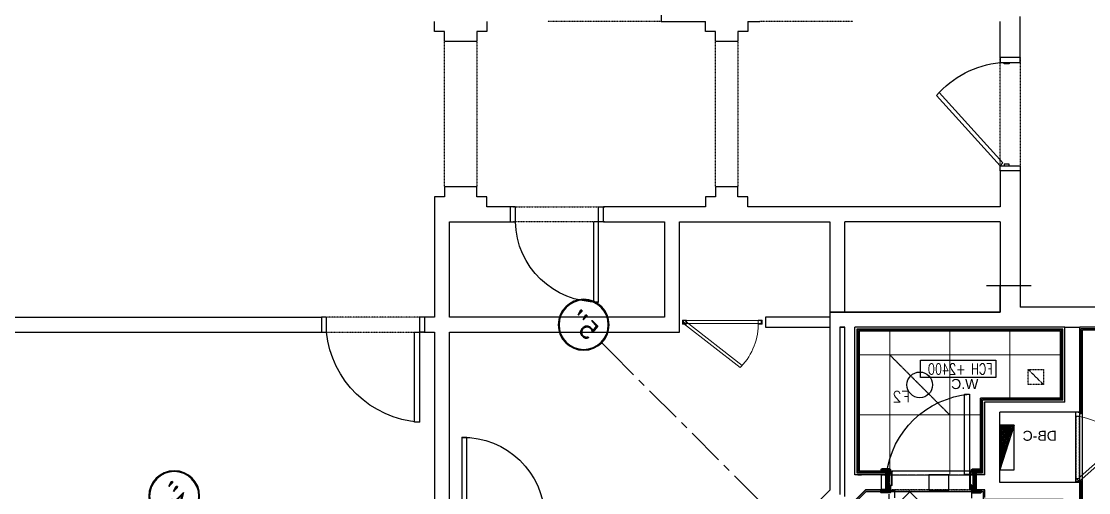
# Model space of a CAD drawing. Header units: millimetres. Extents: x 186805 to 449048, y 2167 to 51540.
# Drawn here: x 240121 to 250778, y 18431 to 23132 of the extents above; entities that cross this region are included whole.
import ezdxf
from ezdxf.enums import TextEntityAlignment as Align

# ---------------------------------------------------------------- set-up
doc = ezdxf.new("R2010")
doc.units = ezdxf.units.MM
for name, pattern in [('BA$0$DASHED', [0.75, 0.5, -0.25]), ('BC$0$DASHED', [0.75, 0.5, -0.25]), ('BC$0$XR-BAS2-BLOCK-B$1$CENTER', [2, 1.25, -0.25, 0.25, -0.25]), ('CENTER', [2, 1.25, -0.25, 0.25, -0.25]), ('DASHED', [0.75, 0.5, -0.25]), ('HIDDEN2', [0.1875, 0.125, -0.0625]), ('TYPICAL.FLR HVAC DUCTING_xref(NID-R5-MO)$0$TYPICAL FLR.-HVAC_xref$0$HIDDEN', [0.375, 0.25, -0.125])]:
    doc.linetypes.add(name, pattern=pattern)
doc.layers.get('0').update_dxf_attribs({"linetype": 'CONTINUOUS'})
for name, color, linetype, lineweight in [('0-60x60-C', 3, 'CONTINUOUS', 13), ('1', 130, 'CONTINUOUS', 40), ('A-Door shower', 3, 'CONTINUOUS', 9), ('BA$0$0-door shower', 4, 'CONTINUOUS', 5), ('wall', 4, 'CONTINUOUS', 25)]:
    doc.layers.add(name, color=color, linetype=linetype, lineweight=lineweight)
for name, color, linetype in [('0TG-grid', 9, 'CENTER'), ('0TG-text', 4, 'CONTINUOUS'), ('A-ABOV', 1, 'HIDDEN2'), ('A-ABOVE DOOR', 1, 'HIDDEN2'), ('a-door', 4, 'CONTINUOUS'), ('a-hatch shaft', 7, 'CONTINUOUS'), ('a-wall', 140, 'CONTINUOUS'), ('BC$0$SHORE-AXE$0$A-SYMBOLS', 55, 'CONTINUOUS'), ('BC-TILES', 2, 'CONTINUOUS'), ('Carcass', 77, 'DASHED'), ('dimension', 7, 'CONTINUOUS'), ('DOOR', 3, 'CONTINUOUS'), ('E-ARMATUR', 2, 'CONTINUOUS'), ('E-POWER', 5, 'CONTINUOUS'), ('MEP', 16, 'CONTINUOUS'), ('SHADOW LINE', 151, 'CONTINUOUS'), ('TEXT', 3, 'CONTINUOUS')]:
    doc.layers.add(name, color=color, linetype=linetype)
doc.layers.add('D-ACC-150MM THICK', color=7, linetype='CONTINUOUS', true_color=0x309d2a)
doc.styles.add('BC$0$SHORE-AXE$0$ROMAND', font='ROMAND')
doc.styles.add('BW.B$0$SAS', font='sanss___.ttf')
doc.styles.add('ROMANS_075', font='romans.shx', dxfattribs={"width": 0.75})

# ---------------------------------------------------------------- blocks, each defined once
blk = doc.blocks.new('A$C7C4A1575')
at = {"layer": 'A-ABOV', "color": 8}
for p, q in [((13849, 30050), (13849, 28600)), ((14169, 28600), (14169, 30050))]:
    blk.add_line(p, q, dxfattribs=at)
at = {"layer": 'A-ABOVE DOOR', "color": 8}
for p, q in [((19141, 33075), (18211, 33075)), ((20151, 33000), (20151, 32300)), ((20191, 33000), (20191, 32300)), ((20191, 33000), (20191, 32300)), ((18211, 32925), (19141, 32925)), ((12619, 31500), (13649, 31500)), ((13649, 31350), (12619, 31350)), ((15447, 30400), (14535, 30400)), ((14535, 30250), (15447, 30250)), ((13848, 30050), (13848, 28600)), ((14169, 28600), (14169, 30050)), ((16555, 30050), (16555, 28600)), ((16775, 28600), (16775, 30050)), ((19395, 29890), (19395, 28760)), ((19595, 28760), (19595, 29890)), ((16010, 28400), (14880, 28400)), ((17925, 28400), (16995, 28400))]:
    blk.add_line(p, q, dxfattribs=at)
at = {"layer": 'a-door', "color": 8}
blk.add_line((15386, 30250), (15436, 30250), dxfattribs=at)
for points in [[(14019, 33350), (14069, 33350), (14069, 32550), (14019, 32550), (14019, 33500)], [(18211, 32920), (18261, 32920), (18261, 33070), (18211, 33070)], [(19141, 32920), (19041, 32920), (19041, 32120), (19091, 32120), (19091, 33070)], [(19091, 33070), (19141, 33070)], [(13599, 32400), (13549, 32400), (13549, 31500), (13599, 31500)], [(13649, 31350), (13599, 31350), (13599, 32400)], [(12619, 31500), (12669, 31500), (12669, 31350), (12619, 31350)], [(13649, 31500), (13599, 31500)], [(15386, 30400), (15336, 30400), (15336, 31200), (15386, 31200), (15386, 30250)], [(14506, 30400), (14556, 30400), (14556, 30250), (14506, 30250)], [(15436, 30400), (15386, 30400)]]:
    blk.add_lwpolyline(points, dxfattribs=at)
at = {"layer": 'a-door', "color": 8, "lineweight": -3}
for points in [[(19395, 29840), (19423, 29812), (18787, 29110), (18759, 29139)], [(19595, 29840), (19595, 29890), (19395, 29890), (19395, 29840)], [(19485, 29840), (19485, 29825), (19435, 29825), (19435, 29840)], [(19595, 28810), (19595, 28760), (19395, 28760), (19395, 28810)], [(19485, 28810), (19485, 28825), (19435, 28825), (19435, 28810)]]:
    blk.add_lwpolyline(points, close=True, dxfattribs=at)
at = {"layer": 'a-door', "color": 8}
for centre, radius, start, end in [((14032, 33367), 817, 269.0608, 358.8304), ((19167, 33030), 913, 186.8928, 265.216), ((13673, 31392), 1011, 94.2496, 173.872), ((15373, 30383), 817, 89.0608, 178.8304)]:
    blk.add_arc(centre, radius, start, end, dxfattribs=at)
at = {"layer": 'a-door', "color": 8, "lineweight": -3}
blk.add_arc((19491, 29776), 970, 221.0303, 264.3505, dxfattribs=at)
at = {"layer": 'A-Door shower', "color": 8}
for points in [[(16821, 31832), (16800, 31853), (16235, 31415), (16256, 31394)], [(16265, 31380), (16265, 31420), (16225, 31420), (16225, 31380)], [(16981, 31385), (16981, 31415), (16235, 31415), (16235, 31385)], [(17011, 31385), (17011, 31415), (16265, 31415), (16265, 31385)], [(17021, 31380), (17021, 31420), (16981, 31420), (16981, 31380)]]:
    blk.add_lwpolyline(points, close=True, dxfattribs=at)
blk.add_arc((16361, 31415), 620, 358.6141, 43.6141, dxfattribs=at)
at = {"layer": 'a-wall', "color": 8}
for p, q in [((16196, 34577), (17695, 33078)), ((18051, 33075), (16761, 34365)), ((13749, 31500), (13749, 33750)), ((20191, 33455), (20191, 33000)), ((13899, 33350), (13899, 31500)), ((19241, 33150), (19241, 33075)), ((17695, 31450), (17695, 33078)), ((17795, 31450), (17795, 33119)), ((17845, 33140), (17845, 31450)), ((18211, 33075), (18051, 33075)), ((18211, 33075), (18211, 32925)), ((19241, 33075), (19141, 33075)), ((19141, 33075), (19141, 32925)), ((19391, 33000), (19391, 32300)), ((20191, 33000), (19391, 33000)), ((17945, 32925), (17945, 31450)), ((18211, 32925), (17945, 32925)), ((19241, 32925), (19141, 32925)), ((19241, 32925), (19241, 32200)), ((20191, 32300), (19391, 32300)), ((20191, 32300), (20191, 31450)), ((20041, 32200), (19241, 32200)), ((20041, 32200), (20041, 31450)), ((9090, 31500), (12619, 31500)), ((12619, 31350), (12619, 31500)), ((13649, 31500), (13749, 31500)), ((13649, 31350), (13649, 31500)), ((13899, 31500), (16195, 31500)), ((16195, 31500), (16195, 30400)), ((17051, 31350), (17051, 31450)), ((17051, 31450), (17695, 31450)), ((17845, 31450), (17795, 31450)), ((20041, 31450), (17945, 31450)), ((20413, 31450), (20191, 31450)), ((9150, 31350), (12619, 31350)), ((13749, 31350), (13649, 31350)), ((13749, 30150), (13749, 31350)), ((13899, 31350), (13899, 30400)), ((16045, 31350), (13899, 31350)), ((16045, 30400), (16045, 31350)), ((17695, 31350), (17051, 31350)), ((17695, 30400), (17695, 31350)), ((17844, 31300), (17844, 30400)), ((19395, 31300), (17844, 31300)), ((19395, 30400), (19395, 31300)), ((20413, 31250), (19595, 31250)), ((19595, 29890), (19595, 31250)), ((13899, 30400), (14505, 30400)), ((14505, 30400), (14505, 30250)), ((15436, 30400), (16045, 30400)), ((15436, 30400), (15436, 30250)), ((16195, 30400), (17695, 30400)), ((19395, 30400), (17844, 30400)), ((14505, 30250), (14269, 30250)), ((14269, 30250), (14269, 30150)), ((16455, 30250), (15436, 30250)), ((16455, 30150), (16455, 30250)), ((19395, 30250), (16875, 30250)), ((16875, 30250), (16875, 30150)), ((19395, 29890), (19395, 30250)), ((13849, 30150), (13749, 30150)), ((13849, 30050), (13849, 30150)), ((14269, 30150), (14169, 30150)), ((14169, 30150), (14169, 30050)), ((16555, 30150), (16455, 30150)), ((16555, 30050), (16555, 30150)), ((16875, 30150), (16775, 30150)), ((16775, 30150), (16775, 30050)), ((14169, 30050), (13849, 30050)), ((16775, 30050), (16555, 30050)), ((19595, 29890), (19395, 29890)), ((19395, 28760), (19395, 28400)), ((19595, 28760), (19395, 28760)), ((19595, 28760), (19595, 28350)), ((14169, 28600), (13849, 28600)), ((13849, 28600), (13849, 28500)), ((14169, 28500), (14169, 28600)), ((16775, 28600), (16555, 28600)), ((16555, 28600), (16555, 28500)), ((16775, 28500), (16775, 28600)), ((19595, 28660), (19595, 28660)), ((13849, 28500), (13749, 28500)), ((13749, 28500), (13749, 28400)), ((14269, 28500), (14169, 28500)), ((14269, 28400), (14269, 28500)), ((16555, 28500), (16455, 28500)), ((16455, 28500), (16455, 28400)), ((16875, 28500), (16775, 28500)), ((16875, 28400), (16875, 28500)), ((16010, 28100), (16010, 28400)), ((16010, 28400), (16455, 28400)), ((16875, 28400), (16995, 28400))]:
    blk.add_line(p, q, dxfattribs=at)
blk = doc.blocks.new('A$C32DD6ECA')
at = {"layer": '0-60x60-C', "color": 16, "xscale": 0.04183124983683228, "yscale": 0.04183124983683228, "zscale": 0.04183124983683228, "rotation": 180}
blk.add_blockref('A$C7C4A1575', (4397.08, 2202.64), dxfattribs=at)
blk = doc.blocks.new('BC$0$SHORE-AXE$0$A-SYM18')
at = {"color": 0, "linetype": 'ByBlock'}
blk.add_line((0, 266), (0, 0), dxfattribs=at)
for radius in [508, 500, 492]:
    blk.add_circle((0, 774), radius, dxfattribs=at)
at = {"color": 0, "linetype": 'ByBlock', "style": 'BC$0$SHORE-AXE$0$ROMAND'}
blk.add_attdef('AXE_NUMBER', text='', height=360, dxfattribs=at).set_placement((0, 774), align=Align.MIDDLE)
blk = doc.blocks.new('f44')
at = {"layer": 'E-ARMATUR', "color": 16}
blk.add_circle((0, 0), 128, dxfattribs=at)
blk = doc.blocks.new('PANO')
at = {"layer": 'E-POWER'}
h = blk.add_hatch(dxfattribs=at)
h.set_pattern_fill('ANSI37', color=256, scale=100, angle=90, style=0)
h.set_pattern_definition([(315, (172775.662, 383044.559), (8.83883476, 8.83883476), []), (45, (172775.662, 383044.559), (-8.83883476, 8.83883476), [])])
h.paths.add_polyline_path([(222, -144), (222, -73), (4, -73)])
h.paths.add_polyline_path([(222, -73), (222, 0), (-223, 0), (4, -73)])
blk.add_line((222, -144), (-223, 0), dxfattribs=at)
blk.add_lwpolyline([(-223, 0), (-223, -144), (222, -144), (222, 0)], close=True, dxfattribs=at)
blk = doc.blocks.new('A$C35C014DB')
at = {"color": 9}
for p, q in [((8907.8, 16332.9), (8922.8, 16332.9)), ((8922.8, 15662.9), (8907.8, 15662.9))]:
    blk.add_line(p, q, dxfattribs=at)
for points in [[(8907.8, 16332.9), (8907.8, 17182.9), (7333.6, 17182.9)], [(7749.1, 8512.9), (8983.6, 7278.4), (8983.6, 3762.9), (11357, 3762.9), (15053.5, 7459.4), (14222.6, 8290.2), (14434.7, 8502.3), (13326.5, 9610.6), (13114.4, 9398.4), (12772.5, 9740.3), (12984.6, 9952.4), (12157.3, 10779.8), (11945.2, 10567.6), (11605.8, 10907), (11817.9, 11119.2), (9594.6, 13342.5), (9382.5, 13130.4), (8907.8, 13605), (8907.8, 15662.9)]]:
    blk.add_lwpolyline(points, dxfattribs=at)
blk.add_lwpolyline([(10619.9, 12571.7), (12331.1, 14282.9), (11056.1, 15557.9), (9887.8, 15557.9), (9887.8, 15482.9), (9087.8, 15482.9), (9087.8, 14103.8), (9241, 13950.6), (9382.5, 14092), (9863.3, 13611.2), (9721.9, 13469.8)], close=True, dxfattribs=at)
at = {"layer": '0-60x60-C', "color": 1}
for p, q in [((9620.7, 16477.9), (9620.7, 17167.9)), ((10220.7, 15721.7), (10220.7, 17167.9)), ((10820.7, 15721.7), (10820.7, 17167.9)), ((11138.6, 16921.7), (9102.8, 16921.7)), ((11138.6, 16321.7), (9902.8, 16321.7)), ((10857.8, 15721.7), (10007.8, 15721.7)), ((11103.6, 15721.7), (11138.6, 15721.7)), ((10629.2, 15565), (9136.4, 14072.2)), ((10617.7, 15557.9), (12111.9, 14063.7))]:
    blk.add_line(p, q, dxfattribs=at)
at = {"layer": '0TG-grid', "linetype": 'BC$0$XR-BAS2-BLOCK-B$1$CENTER', "ltscale": 300}
blk.add_line((4468.1, 7812.9), (13602.6, 16947.4), dxfattribs=at)
at = {"layer": '1', "color": 8}
for p, q in [((9909.8, 15777.6), (9909.8, 15754.6)), ((9997.8, 15779.6), (9911.8, 15779.6)), ((9914.8, 15773.1), (9914.8, 15757.1)), ((9990.8, 15775.1), (9916.8, 15775.1)), ((9990.8, 15757.1), (9990.8, 15775.1)), ((9992.8, 15775.1), (9990.8, 15775.1)), ((9990.8, 15775.1), (9990.8, 15735.1)), ((9994.8, 15735.1), (9994.8, 15773.1)), ((9999.8, 15757.1), (9999.8, 15777.6)), ((10815.8, 15757.1), (10815.8, 15777.6)), ((10817.8, 15779.6), (10903.8, 15779.6)), ((10820.8, 15735.1), (10820.8, 15773.1)), ((10822.8, 15775.1), (10824.8, 15775.1)), ((10824.8, 15757.1), (10824.8, 15775.1)), ((10824.8, 15775.1), (10898.8, 15775.1)), ((10824.8, 15775.1), (10824.8, 15735.1)), ((10900.8, 15773.1), (10900.8, 15757.1)), ((10905.8, 15777.6), (10905.8, 15754.6)), ((9909.8, 15754.6), (9985.8, 15754.6)), ((9914.8, 15757.1), (9924.8, 15757.1)), ((9924.8, 15757.1), (9924.8, 15760.1)), ((9924.8, 15760.1), (9980.8, 15760.1)), ((9957.8, 15754.6), (9975.8, 15754.6)), ((9957.8, 15572.6), (9957.8, 15754.6)), ((9975.8, 15754.6), (9975.8, 15572.6)), ((9975.8, 15736.6), (9985.8, 15736.6)), ((9980.8, 15760.1), (9980.8, 15757.1)), ((9980.8, 15757.1), (9990.8, 15757.1)), ((9990.8, 15757.1), (9985.8, 15757.1)), ((9985.8, 15757.1), (9985.8, 15722.1)), ((9985.8, 15590.6), (9985.8, 15736.6)), ((9985.8, 15717.1), (9985.8, 15650.1)), ((9990.8, 15733.1), (9990.8, 15757.1)), ((9990.8, 15735.1), (9994.8, 15735.1)), ((9994.8, 15733.1), (9990.8, 15733.1)), ((10013.8, 15757.1), (9994.8, 15757.1)), ((9994.8, 15757.1), (9994.8, 15733.1)), ((10015.8, 15622.1), (10015.8, 15755.1)), ((10799.8, 15622.1), (10799.8, 15755.1)), ((10801.8, 15757.1), (10820.8, 15757.1)), ((10820.8, 15757.1), (10820.8, 15733.1)), ((10824.8, 15735.1), (10820.8, 15735.1)), ((10820.8, 15733.1), (10824.8, 15733.1)), ((10834.8, 15757.1), (10824.8, 15757.1)), ((10824.8, 15733.1), (10824.8, 15757.1)), ((10824.8, 15757.1), (10829.8, 15757.1)), ((10829.8, 15757.1), (10829.8, 15722.1)), ((10905.8, 15754.6), (10829.8, 15754.6)), ((10839.8, 15736.6), (10829.8, 15736.6)), ((10829.8, 15590.6), (10829.8, 15736.6)), ((10829.8, 15717.1), (10829.8, 15650.1)), ((10890.8, 15760.1), (10834.8, 15760.1)), ((10834.8, 15760.1), (10834.8, 15757.1)), ((10857.8, 15754.6), (10839.8, 15754.6)), ((10839.8, 15754.6), (10839.8, 15572.6)), ((10857.8, 15572.6), (10857.8, 15754.6)), ((10890.8, 15757.1), (10890.8, 15760.1)), ((10900.8, 15757.1), (10890.8, 15757.1)), ((9908.8, 15549.6), (9908.8, 15572.6)), ((9914.8, 15554.1), (9914.8, 15570.1)), ((9914.8, 15570.1), (9924.8, 15570.1)), ((9924.8, 15570.1), (9924.8, 15567.1)), ((9924.8, 15567.1), (9980.8, 15567.1)), ((9975.8, 15572.6), (9957.8, 15572.6)), ((9975.8, 15590.6), (9985.8, 15590.6)), ((9980.8, 15567.1), (9980.8, 15570.1)), ((9980.8, 15570.1), (9990.8, 15570.1)), ((9985.8, 15645.1), (9985.8, 15650.1)), ((9985.8, 15645.1), (9985.8, 15610.1)), ((9985.8, 15605.1), (9985.8, 15570.1)), ((9985.8, 15570.1), (9990.8, 15570.1)), ((9990.8, 15570.1), (9990.8, 15594.1)), ((9990.8, 15594.1), (9994.8, 15594.1)), ((9990.8, 15592.1), (9994.8, 15592.1)), ((9990.8, 15552.1), (9990.8, 15592.1)), ((9990.8, 15570.1), (9990.8, 15552.1)), ((9994.8, 15594.1), (9994.8, 15570.1)), ((9994.8, 15592.1), (9994.8, 15554.1)), ((9994.8, 15570.1), (10000.8, 15570.1)), ((9998.8, 15570.1), (9998.8, 15549.6)), ((10002.8, 15572.1), (10002.8, 15618.1)), ((10004.8, 15620.1), (10006.6, 15620.1)), ((10006.6, 15621.1), (10006.6, 15623.1)), ((10008.7, 15623.1), (10006.6, 15623.1)), ((10006.6, 15620.1), (10006.6, 15621.1)), ((10008.7, 15622.1), (10008.7, 15623.1)), ((10008.7, 15620.1), (10008.7, 15622.1)), ((10008.7, 15620.1), (10013.8, 15620.1)), ((10807, 15620.1), (10801.8, 15620.1)), ((10807, 15622.1), (10807, 15623.1)), ((10807, 15623.1), (10809.1, 15623.1)), ((10807, 15620.1), (10807, 15622.1)), ((10809.1, 15621.1), (10809.1, 15623.1)), ((10809.1, 15620.1), (10809.1, 15621.1)), ((10810.8, 15620.1), (10809.1, 15620.1)), ((10812.8, 15572.1), (10812.8, 15618.1)), ((10820.8, 15570.1), (10814.8, 15570.1)), ((10816.8, 15570.1), (10816.8, 15549.6)), ((10824.8, 15594.1), (10820.8, 15594.1)), ((10820.8, 15594.1), (10820.8, 15570.1)), ((10824.8, 15592.1), (10820.8, 15592.1)), ((10820.8, 15592.1), (10820.8, 15554.1)), ((10824.8, 15570.1), (10824.8, 15594.1)), ((10824.8, 15552.1), (10824.8, 15592.1)), ((10829.8, 15570.1), (10824.8, 15570.1)), ((10834.8, 15570.1), (10824.8, 15570.1)), ((10824.8, 15570.1), (10824.8, 15552.1)), ((10829.8, 15645.1), (10829.8, 15650.1)), ((10829.8, 15645.1), (10829.8, 15610.1)), ((10829.8, 15605.1), (10829.8, 15570.1)), ((10839.8, 15590.6), (10829.8, 15590.6)), ((10834.8, 15567.1), (10834.8, 15570.1)), ((10890.8, 15567.1), (10834.8, 15567.1)), ((10839.8, 15572.6), (10857.8, 15572.6)), ((10890.8, 15570.1), (10890.8, 15567.1)), ((10900.8, 15570.1), (10890.8, 15570.1)), ((10900.8, 15554.1), (10900.8, 15570.1)), ((10906.8, 15549.6), (10906.8, 15572.6)), ((9996.8, 15547.6), (9910.8, 15547.6)), ((9990.8, 15552.1), (9916.8, 15552.1)), ((9992.8, 15552.1), (9990.8, 15552.1)), ((10818.8, 15547.6), (10904.8, 15547.6)), ((10822.8, 15552.1), (10824.8, 15552.1)), ((10824.8, 15552.1), (10898.8, 15552.1))]:
    blk.add_line(p, q, dxfattribs=at)
for centre, start, end in [((9911.8, 15777.6), 90, 180), ((9916.8, 15773.1), 90, 180), ((9992.8, 15773.1), 360, 90), ((9997.8, 15777.6), 360, 90), ((10817.8, 15777.6), 90, 180), ((10822.8, 15773.1), 90, 180), ((10898.8, 15773.1), 0, 90), ((10903.8, 15777.6), 0, 90), ((10013.8, 15755.1), 360, 90), ((10801.8, 15755.1), 90, 180), ((10000.8, 15572.1), 270, 360), ((10004.8, 15618.1), 90, 180), ((10013.8, 15622.1), 270, 360), ((10801.8, 15622.1), 180, 270), ((10810.8, 15618.1), 0, 90), ((10814.8, 15572.1), 180, 270), ((9910.8, 15549.6), 180, 270), ((9916.8, 15554.1), 180, 270), ((9992.8, 15554.1), 270, 360), ((9996.8, 15549.6), 270, 360), ((10818.8, 15549.6), 180, 270), ((10822.8, 15554.1), 180, 270), ((10898.8, 15554.1), 270, 0), ((10904.8, 15549.6), 270, 0)]:
    blk.add_arc(centre, 2, start, end, dxfattribs=at)
at = {"layer": 'A-ABOVE DOOR'}
for p, q in [((8922.8, 15647.9), (8922.8, 16347.9)), ((8922.8, 15647.9), (8922.8, 16347.9)), ((8962.8, 15647.9), (8962.8, 16347.9)), ((10902.8, 15722.9), (9972.8, 15722.9)), ((9972.8, 15572.9), (10902.8, 15572.9))]:
    blk.add_line(p, q, dxfattribs=at)
at = {"layer": 'a-door', "lineweight": -3}
for p, q in [((8939.1, 16347.9), (8922.8, 16347.9)), ((8922.8, 15983.6), (8922.8, 15996.6))]:
    blk.add_line(p, q, dxfattribs=at)
at = {"layer": 'a-hatch shaft', "color": 140}
for p, q in [((9718.6, 17347.9), (9718.6, 17608.3)), ((11418.6, 17347.9), (9718.6, 17347.9))]:
    blk.add_line(p, q, dxfattribs=at)
at = {"layer": 'BA$0$0-door shower'}
for points in [[(8962.8, 16347.9), (8922.8, 16347.9), (8922.8, 16307.9), (8962.8, 16307.9)], [(8962.8, 16347.9), (8922.8, 16347.9), (8922.8, 16307.9), (8962.8, 16307.9)], [(8510.6, 16066.9), (8489.4, 16045.7), (8927.8, 15657.9), (8949.1, 15679.2)], [(8962.8, 15687.9), (8922.8, 15687.9), (8922.8, 15647.9), (8962.8, 15647.9)], [(8962.8, 15687.9), (8922.8, 15687.9), (8922.8, 15647.9), (8962.8, 15647.9)]]:
    blk.add_lwpolyline(points, close=True, dxfattribs=at)
at = {"layer": 'BA$0$0-door shower', "linetype": 'BA$0$DASHED', "ltscale": 0.1}
blk.add_lwpolyline([(8957.8, 16307.3), (8927.8, 16307.3), (8927.8, 15657.9), (8957.8, 15657.9)], close=True, dxfattribs=at)
at = {"layer": 'BA$0$0-door shower'}
blk.add_arc((9048.1, 15605.6), 709.6, 98.52751, 140.56326, dxfattribs=at)
at = {"layer": 'BC-TILES', "color": 71}
for p, q in [((9092.8, 16467.9), (9092.8, 17177.9)), ((9092.8, 17177.9), (11148.6, 17177.9)), ((11148.6, 17177.9), (11148.6, 15742.9)), ((9092.8, 16467.9), (9892.8, 16467.9)), ((9892.8, 15742.9), (9892.8, 16467.9)), ((9959, 15742.7), (9892.8, 15742.9)), ((11148.6, 15742.9), (10857.8, 15742.9))]:
    blk.add_line(p, q, dxfattribs=at)
at = {"layer": 'BC-TILES'}
for p, q in [((9102.8, 16477.9), (9102.8, 17167.9)), ((9102.8, 17167.9), (11138.6, 17167.9)), ((11138.6, 17167.9), (11138.6, 15752.9)), ((9102.8, 16477.9), (9902.8, 16477.9)), ((9902.8, 15752.9), (9902.8, 16477.9)), ((11138.6, 15752.9), (10857.8, 15752.9))]:
    blk.add_line(p, q, dxfattribs=at)
at = {"layer": 'Carcass', "color": 2}
blk.add_line((10820.7, 16921.7), (10220.7, 16321.7), dxfattribs=at)
at = {"layer": 'D-ACC-150MM THICK'}
blk.add_line((9072.8, 17197.9), (8922.8, 17197.9), dxfattribs=at)
at = {"layer": 'dimension'}
blk.add_line((9902.8, 15752.9), (9957.8, 15752.9), dxfattribs=at)
at = {"layer": 'DOOR', "color": 8, "linetype": 'BC$0$DASHED', "ltscale": 150}
for p, q in [((10774.2, 15570.1), (10774.2, 14670.1)), ((10815.8, 15570.1), (10774.2, 15570.1)), ((10824.8, 14670.1), (10824.8, 15570.1))]:
    blk.add_line(p, q, dxfattribs=at)
blk.add_arc((10859.5, 15522.7), 856.9, 176.964, 264.28717, dxfattribs=at)
at = {"layer": 'MEP', "linetype": 'TYPICAL.FLR HVAC DUCTING_xref(NID-R5-MO)$0$TYPICAL FLR.-HVAC_xref$0$HIDDEN', "ltscale": 0.5}
blk.add_line((9286.8, 16624.8), (9436.8, 16774.8), dxfattribs=at)
blk.add_lwpolyline([(9436.8, 16774.8), (9286.8, 16774.8), (9286.8, 16624.8), (9436.8, 16624.8)], close=True, dxfattribs=at)
at = {"layer": 'MEP'}
blk.add_lwpolyline([(9999.7, 15657.6, 0, 0, 0), (9999.7, 15731.5, 0, 0, 0), (9975.6, 15731.5, 0, 0, 0), (10022.5, 15783.4, 0, 0, 0), (9999.7, 15783.4, 0, 0, 0), (9999.7, 15846.1, 42, 0, 0), (9999.7, 15951.1, 0, 0, 0)], format="xyseb", dxfattribs=at)
blk.add_lwpolyline([(10429, 15572.9), (10229, 15572.9), (10229, 15722.9), (10429, 15722.9)], close=True, dxfattribs=at)
at = {"layer": 'SHADOW LINE'}
for p, q in [((9114.8, 16489.9), (9114.8, 17155.9)), ((9114.8, 17155.9), (11126.6, 17155.9)), ((11126.6, 17155.9), (11126.6, 15764.9)), ((9114.8, 16489.9), (9914.8, 16489.9)), ((9914.8, 15764.9), (9914.8, 16489.9)), ((11126.6, 15764.9), (9914.8, 15764.9))]:
    blk.add_line(p, q, dxfattribs=at)
for points in [[(8895.8, 15662.9), (8895.8, 17170.9), (7345.6, 17170.9)], [(7754, 8524.9), (8995.6, 7283.4), (8995.6, 3774.9), (11352.1, 3774.9), (15036.5, 7459.4), (14205.6, 8290.2), (14417.8, 8502.3), (13326.5, 9593.6), (13114.4, 9381.5), (12755.5, 9740.3), (12967.7, 9952.4), (12157.3, 10762.8), (11945.2, 10550.7), (11588.8, 10907), (11801, 11119.2), (9594.6, 13325.5), (9382.5, 13113.4), (8895.8, 13600), (8895.8, 15662.9)]]:
    blk.add_lwpolyline(points, dxfattribs=at)
at = {"layer": 'TEXT', "color": 4}
blk.add_lwpolyline([(9761.3, 16694.9), (10513.8, 16694.9), (10513.8, 16866.7), (9761.3, 16866.7)], close=True, dxfattribs=at)
at = {"layer": 'wall'}
for p, q in [((9408, 17608.3), (9854.1, 17608.3)), ((9518.6, 17608.3), (9518.6, 17397.9)), ((9718.6, 17608.3), (9718.6, 17347.9)), ((8701.1, 17397.9), (9518.6, 17397.9)), ((9718.6, 17347.9), (11418.6, 17347.9)), ((11418.6, 17347.9), (11418.6, 15570.2)), ((8701.1, 17197.9), (8922.8, 17197.9)), ((8922.8, 16347.9), (8922.8, 17197.9)), ((9072.8, 17197.9), (11168.6, 17197.9)), ((9072.8, 16447.9), (9072.8, 17197.9)), ((11168.6, 15722.9), (11168.6, 17197.9)), ((11268.6, 15508.1), (11268.6, 17197.9)), ((11318.6, 17197.9), (11268.6, 17197.9)), ((11318.6, 17197.9), (11318.6, 15528.8)), ((9072.8, 16447.9), (9872.8, 16447.9)), ((9872.8, 15722.9), (9872.8, 16447.9)), ((8922.8, 16347.9), (9722.8, 16347.9)), ((9722.8, 15647.9), (9722.8, 16347.9)), ((9872.8, 15722.9), (9972.8, 15722.9)), ((9972.8, 15572.9), (9972.8, 15722.9)), ((10902.8, 15572.9), (10902.8, 15722.9)), ((10902.8, 15722.9), (11168.6, 15722.9)), ((8922.8, 15192.9), (8922.8, 15647.9)), ((8922.8, 15647.9), (9722.8, 15647.9)), ((9872.8, 15572.9), (9972.8, 15572.9)), ((9872.8, 15497.9), (9872.8, 15572.9)), ((10902.8, 15572.9), (11062.3, 15572.9)), ((11062.3, 15572.9), (12352.3, 14282.9)), ((12918, 14070.8), (11418.6, 15570.2))]:
    blk.add_line(p, q, dxfattribs=at)
at = {"layer": 'BC$0$SHORE-AXE$0$A-SYMBOLS'}
ref = blk.add_blockref('BC$0$SHORE-AXE$0$A-SYM18', (13602.6, 16947.4), dxfattribs=dict(at, xscale=0.5000000000039431, yscale=0.5000000000039431, zscale=0.5000000000039431, rotation=315))
ref.add_attrib('AXE_NUMBER', '5"', dxfattribs={"layer": '0', "color": 3, "linetype": 'ByBlock', "height": 180, "rotation": 45, "style": 'BC$0$SHORE-AXE$0$ROMAND'}).set_placement((13876, 17220.9), align=Align.MIDDLE)
ref = blk.add_blockref('BC$0$SHORE-AXE$0$A-SYM18', (17691, 15237.5), dxfattribs=dict(at, xscale=0.5000000000039431, yscale=0.5000000000039431, zscale=0.5000000000039431, rotation=315))
ref.add_attrib('AXE_NUMBER', '4"', dxfattribs={"layer": '0', "color": 3, "linetype": 'ByBlock', "height": 180, "rotation": 45, "style": 'BC$0$SHORE-AXE$0$ROMAND'}).set_placement((17964.4, 15511), align=Align.MIDDLE)
ref = blk.add_blockref('BC$0$SHORE-AXE$0$A-SYM18', (17691, 15237.5), dxfattribs=dict(at, xscale=0.5000000000039431, yscale=0.5000000000039431, zscale=0.5000000000039431, rotation=315))
ref.add_attrib('AXE_NUMBER', '4"', dxfattribs={"layer": '0', "color": 3, "linetype": 'ByBlock', "height": 180, "rotation": 45, "style": 'BC$0$SHORE-AXE$0$ROMAND'}).set_placement((17964.4, 15511), align=Align.MIDDLE)
at = {"layer": 'E-POWER', "xscale": -1, "rotation": 270}
blk.add_blockref('PANO', (9722.8, 15997.9), dxfattribs=at)
at = {"layer": 'MEP', "xscale": -1, "rotation": 180}
blk.add_blockref('f44', (10520.7, 16621.7), dxfattribs=at)
at = {"layer": '0TG-text', "style": 'BW.B$0$SAS'}
blk.add_text('W.C', height=100, dxfattribs=at).set_placement((10071.4, 16580), align=Align.CENTER)
blk.add_text('DB-C', height=100, dxfattribs=at).set_placement((9151.7, 16063.7))
at = {"layer": 'TEXT', "color": 2, "linetype": 'Continuous', "style": 'ROMANS_075'}
blk.add_text('F2', height=110, dxfattribs=at).set_placement((10616.2, 16447.8))
at = {"layer": 'TEXT', "color": 2, "linetype": 'Continuous', "insert": (9792.5, 16780), "char_height": 110, "attachment_point": 4, "style": 'ROMANS_075'}
blk.add_mtext('FCH +2400', dxfattribs=at)

msp = doc.modelspace()

# ---------------------------------------------------------------- block references
at = {"linetype": 'ByBlock', "xscale": -1}
msp.add_blockref('A$C35C014DB', (259612.5, 2884.3), dxfattribs=at)
at = {"layer": '0-60x60-C', "color": 16, "xscale": -23.90557308239969, "yscale": 23.90557308239969, "zscale": 23.90557308239969}
msp.add_blockref('A$C32DD6ECA', (335613.6, -1123), dxfattribs=at)

doc.saveas('drawing.dxf')
